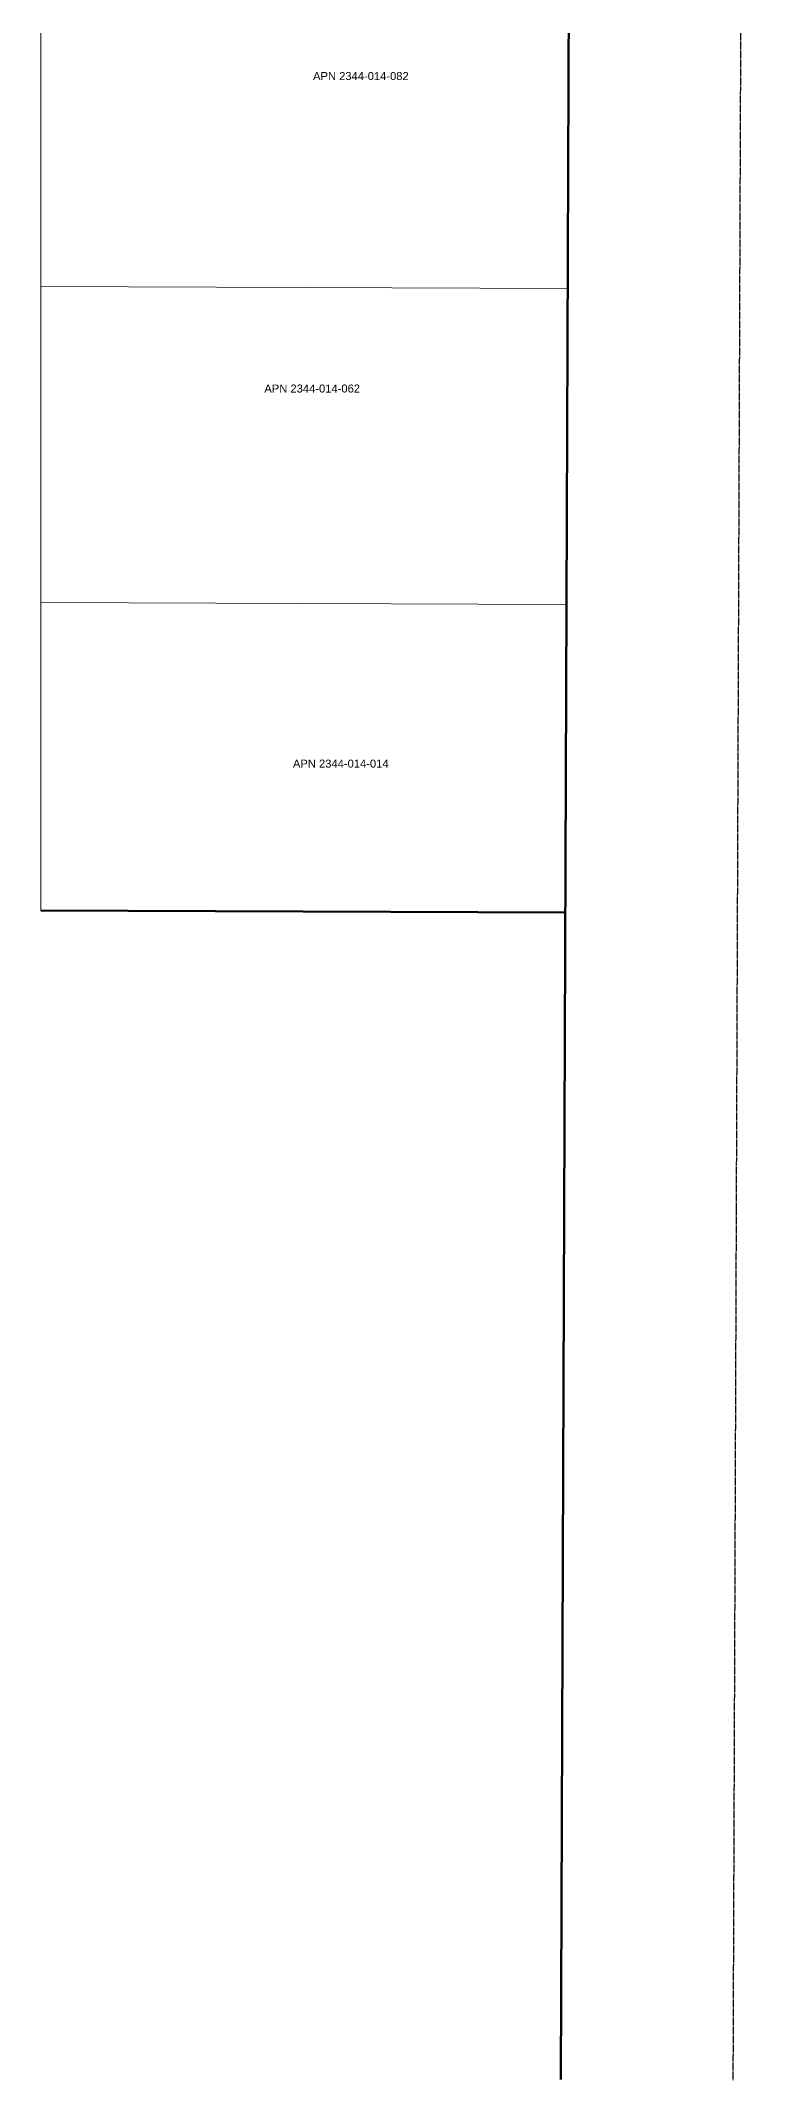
# Model space of a CAD drawing. Header units: feet. Extents: x 6431898 to 6439083, y 1883907 to 1887646.
# Drawn here: x 6433689 to 6433868, y 1884451 to 1884961 of the extents above; entities that cross this region are included whole.
import ezdxf

# ---------------------------------------------------------------- set-up
doc = ezdxf.new("R2010")
doc.units = ezdxf.units.FT
doc.header["$MEASUREMENT"] = 0
doc.linetypes.add('CENTER2', pattern=[1.125, 0.75, -0.125, 0.125, -0.125])
for name, color, linetype, lineweight in [('R-PROP-PRCL', 4, 'Continuous', 18), ('R-Row-Misc-Txto', 171, 'Continuous', 5), ('R-Row-Scl', 1, 'CENTER2', 25), ('R-Row-Srow', 6, 'Continuous', 50)]:
    doc.layers.add(name, color=color, linetype=linetype, lineweight=lineweight)
doc.styles.add('G1_1 8_0', font='arial.ttf')

msp = doc.modelspace()

# ---------------------------------------------------------------- linework, layer by layer
at = {"layer": 'R-PROP-PRCL'}
for p, q in [((6433689.2, 1884981.16), (6433689.2, 1884743.2)), ((6433689.2, 1884899.16), (6433820.89, 1884898.65)), ((6433689.2, 1884820.16), (6433820.59, 1884819.65))]:
    msp.add_line(p, q, dxfattribs=at)
at = {"layer": 'R-Row-Scl'}
msp.add_line((6433868.09, 1886012.12), (6433862.26, 1884450.77), dxfattribs=at)
at = {"layer": 'R-Row-Srow'}
for p, q in [((6433821.92, 1885162.66), (6433819.26, 1884450.93)), ((6433689.2, 1884743.2), (6433820.3, 1884742.7))]:
    msp.add_line(p, q, dxfattribs=at)

# ---------------------------------------------------------------- texts
at = {"layer": 'R-Row-Misc-Txto', "style": 'G1_1 8_0'}
for s, p in [('APN 2344-014-082', (6433757.28, 1884950.75)), ('APN 2344-014-062', (6433745.11, 1884872.64)), ('APN 2344-014-014', (6433752.25, 1884778.88))]:
    msp.add_text(s, height=2, dxfattribs=at).set_placement(p)

doc.saveas('drawing.dxf')
